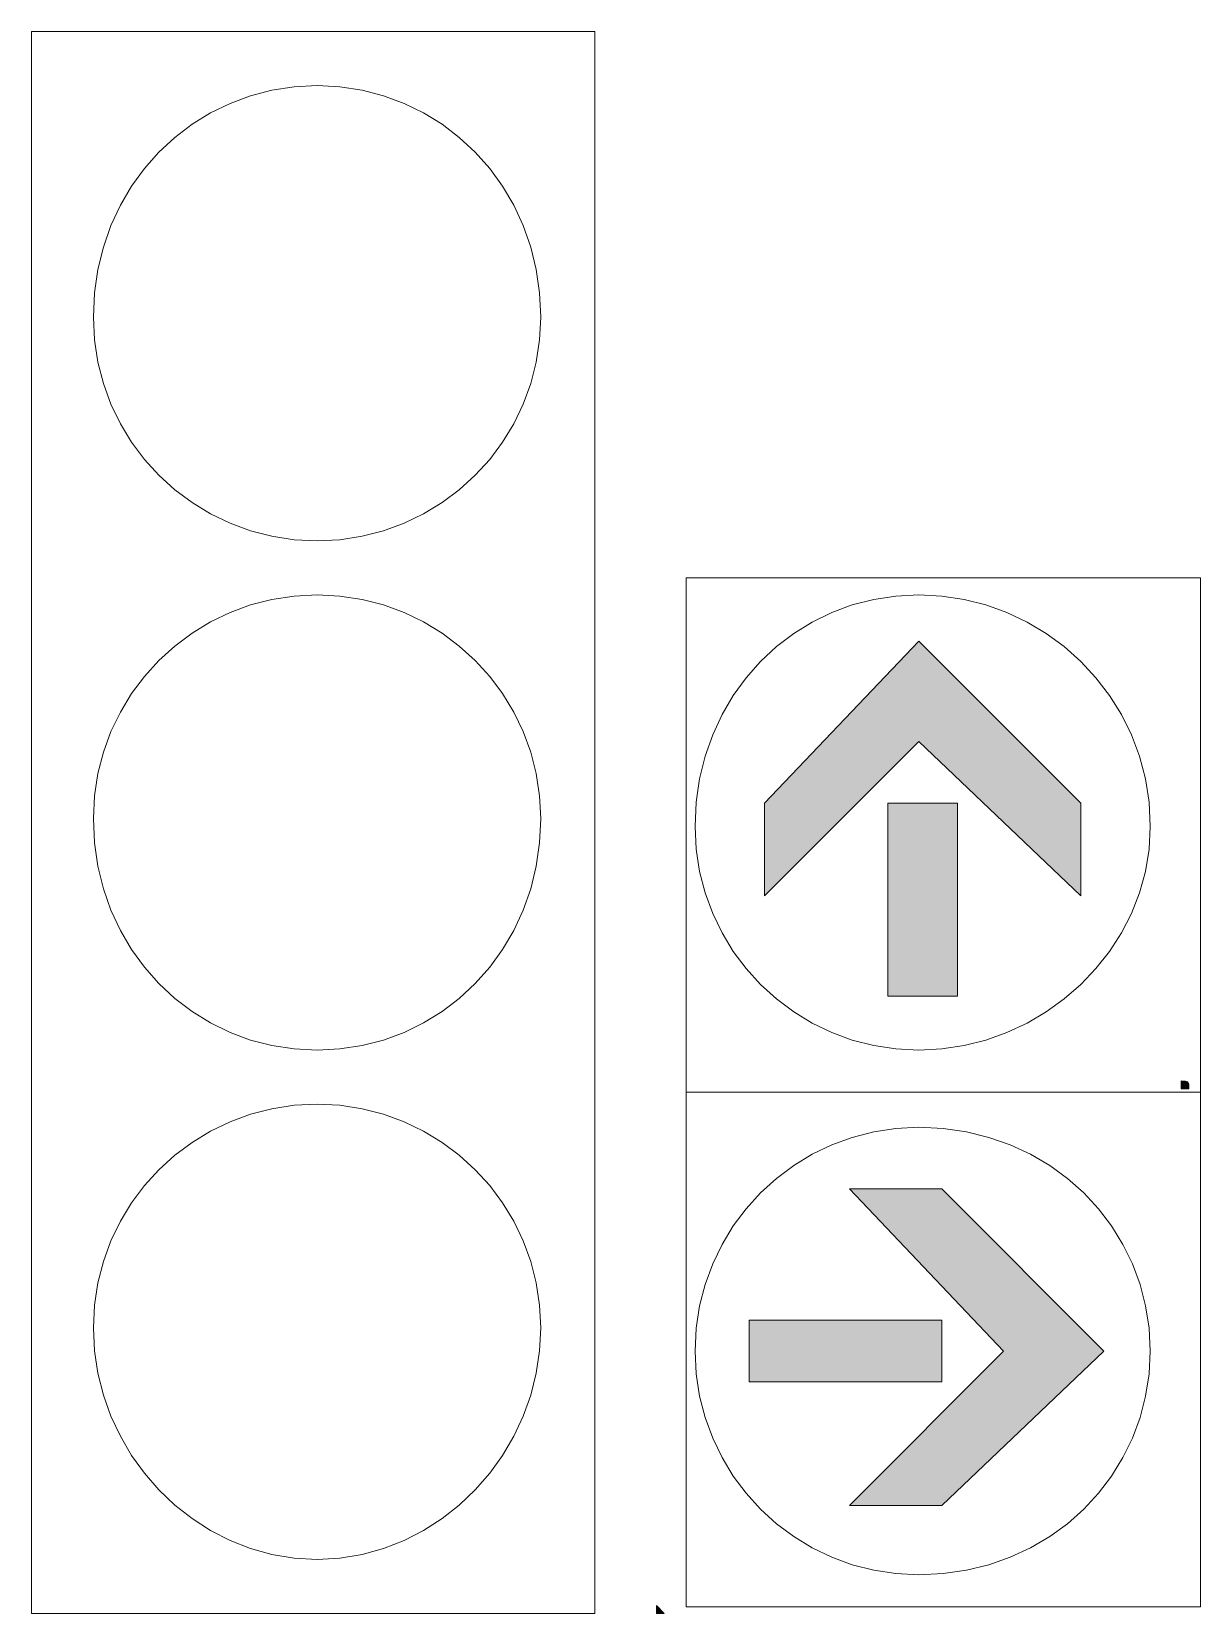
# Model space of a CAD drawing. Header units: metres. Extents: x 180 to 362, y 12 to 258.
import ezdxf

# ---------------------------------------------------------------- set-up
doc = ezdxf.new("R2010")
doc.units = ezdxf.units.M
for name, color, linetype, true_color in [('FILL_BLACK_000000', 7, 'Continuous', 0x000000), ('FILL_LIME_00FF00', 7, 'Continuous', 0x00ff00), ('STROKE_BLACK_000000', 7, 'Continuous', 0x000000)]:
    doc.layers.add(name, color=color, linetype=linetype, true_color=true_color)

msp = doc.modelspace()

# ---------------------------------------------------------------- hatches: boundary and pattern name
at = {"layer": 'FILL_BLACK_000000', "true_color": 0x000000}
h = msp.add_hatch(color=7, dxfattribs=at)
h.dxf.hatch_style = 1
h.paths.add_polyline_path([(358.95, 93.6), (358.95, 94.8), (359.64, 94.78), (360, 94.65), (360.13, 94.29), (360.15, 93.6), (358.95, 93.6)])
h = msp.add_hatch(color=7, dxfattribs=at)
h.dxf.hatch_style = 1
h.paths.add_polyline_path([(277.35, 12), (277.35, 13.2), (278.55, 12), (277.35, 12)])
at = {"layer": 'FILL_LIME_00FF00', "true_color": 0x00ff00}
h = msp.add_hatch(color=7, dxfattribs=at)
h.dxf.hatch_style = 1
h.paths.add_polyline_path([(343.35, 138), (343.35, 123.6), (318.15, 147.6), (294.15, 123.6), (294.15, 138), (318.15, 163.2), (343.35, 138)])
h = msp.add_hatch(color=7, dxfattribs=at)
h.dxf.hatch_style = 1
h.paths.add_polyline_path([(324.15, 138), (324.15, 108), (313.35, 108), (313.35, 138), (324.15, 138)])
h = msp.add_hatch(color=7, dxfattribs=at)
h.dxf.hatch_style = 1
h.paths.add_polyline_path([(321.75, 28.8), (307.35, 28.8), (331.35, 52.8), (307.35, 78), (321.75, 78), (346.95, 52.8), (321.75, 28.8)])
h = msp.add_hatch(color=7, dxfattribs=at)
h.dxf.hatch_style = 1
h.paths.add_polyline_path([(321.75, 48), (291.75, 48), (291.75, 57.6), (321.75, 57.6), (321.75, 48)])

# ---------------------------------------------------------------- linework, layer by layer
at = {"layer": 'FILL_BLACK_000000', "lineweight": 0, "true_color": 0x000000}
for points in [[(358.95, 93.6), (358.95, 94.8), (359.64, 94.78), (360, 94.65), (360.13, 94.29), (360.15, 93.6)], [(277.35, 12), (277.35, 13.2), (278.55, 12)]]:
    msp.add_lwpolyline(points, close=True, dxfattribs=at)
at = {"layer": 'FILL_LIME_00FF00', "lineweight": 0, "true_color": 0x00ff00}
for points in [[(343.35, 138), (343.35, 123.6), (318.15, 147.6), (294.15, 123.6), (294.15, 138), (318.15, 163.2)], [(324.15, 138), (324.15, 108), (313.35, 108), (313.35, 138)], [(321.75, 28.8), (307.35, 28.8), (331.35, 52.8), (307.35, 78), (321.75, 78), (346.95, 52.8)], [(321.75, 48), (291.75, 48), (291.75, 57.6), (321.75, 57.6)]]:
    msp.add_lwpolyline(points, close=True, dxfattribs=at)
at = {"layer": 'STROKE_BLACK_000000', "lineweight": 0, "true_color": 0x000000}
for points in [[(267.75, 258), (180.15, 258)], [(180.15, 258), (180.15, 12)], [(267.75, 258), (267.75, 12)], [(259.35, 213.6), (259.17, 217.37), (258.64, 221), (257.78, 224.5), (256.61, 227.83), (255.15, 230.99), (253.4, 233.96), (251.4, 236.71), (249.15, 239.25), (246.68, 241.55), (244, 243.59), (241.13, 245.36), (238.09, 246.84), (234.89, 248.03), (231.56, 248.89), (228.1, 249.42), (224.55, 249.6), (221, 249.42), (217.54, 248.89), (214.21, 248.03), (211.01, 246.84), (207.97, 245.36), (205.1, 243.59), (202.42, 241.55), (199.95, 239.25), (197.7, 236.71), (195.7, 233.96), (193.95, 230.99), (192.49, 227.83), (191.32, 224.5), (190.46, 221), (189.93, 217.37), (189.75, 213.6), (189.93, 210.05), (190.46, 206.59), (191.32, 203.26), (192.49, 200.06), (193.95, 197.02), (195.7, 194.15), (197.7, 191.47), (199.95, 189), (202.42, 186.75), (205.1, 184.75), (207.97, 183), (211.01, 181.54), (214.21, 180.37), (217.54, 179.51), (221, 178.98), (224.55, 178.8), (228.1, 178.98), (231.56, 179.51), (234.89, 180.37), (238.09, 181.54), (241.13, 183), (244, 184.75), (246.68, 186.75), (249.15, 189), (251.4, 191.47), (253.4, 194.15), (255.15, 197.02), (256.61, 200.06), (257.78, 203.26), (258.64, 206.59), (259.17, 210.05), (259.35, 213.6)], [(281.95, 173.04), (281.95, 93.04)], [(281.95, 173.04), (361.95, 173.04)], [(361.95, 173.04), (361.95, 93.04)], [(259.35, 135.6), (259.17, 139.15), (258.64, 142.61), (257.78, 145.94), (256.61, 149.14), (255.15, 152.18), (253.4, 155.05), (251.4, 157.73), (249.15, 160.2), (246.68, 162.45), (244, 164.45), (241.13, 166.2), (238.09, 167.66), (234.89, 168.83), (231.56, 169.69), (228.1, 170.22), (224.55, 170.4), (221, 170.22), (217.54, 169.69), (214.21, 168.83), (211.01, 167.66), (207.97, 166.2), (205.1, 164.45), (202.42, 162.45), (199.95, 160.2), (197.7, 157.73), (195.7, 155.05), (193.95, 152.18), (192.49, 149.14), (191.32, 145.94), (190.46, 142.61), (189.93, 139.15), (189.75, 135.6), (189.93, 131.83), (190.46, 128.2), (191.32, 124.7), (192.49, 121.37), (193.95, 118.21), (195.7, 115.24), (197.7, 112.49), (199.95, 109.95), (202.42, 107.65), (205.1, 105.61), (207.97, 103.84), (211.01, 102.36), (214.21, 101.17), (217.54, 100.31), (221, 99.78), (224.55, 99.6), (228.1, 99.78), (231.56, 100.31), (234.89, 101.17), (238.09, 102.36), (241.13, 103.84), (244, 105.61), (246.68, 107.65), (249.15, 109.95), (251.4, 112.49), (253.4, 115.24), (255.15, 118.21), (256.61, 121.37), (257.78, 124.7), (258.64, 128.2), (259.17, 131.83), (259.35, 135.6)], [(318.15, 99.6), (321.72, 99.78), (325.21, 100.31), (328.6, 101.17), (331.87, 102.34), (335.01, 103.8), (337.98, 105.55), (340.77, 107.55), (343.35, 109.8), (345.71, 112.27), (347.82, 114.95), (349.67, 117.82), (351.22, 120.86), (352.47, 124.06), (353.39, 127.39), (353.96, 130.85), (354.15, 134.4), (353.96, 138.17), (353.39, 141.8), (352.47, 145.3), (351.22, 148.63), (349.67, 151.79), (347.82, 154.76), (345.71, 157.51), (343.35, 160.05), (340.77, 162.35), (337.98, 164.39), (335.01, 166.16), (331.87, 167.64), (328.6, 168.83), (325.21, 169.69), (321.72, 170.22), (318.15, 170.4), (314.6, 170.22), (311.14, 169.69), (307.81, 168.83), (304.61, 167.64), (301.57, 166.16), (298.7, 164.39), (296.02, 162.35), (293.55, 160.05), (291.3, 157.51), (289.3, 154.76), (287.55, 151.79), (286.09, 148.63), (284.92, 145.3), (284.06, 141.8), (283.53, 138.17), (283.35, 134.4), (283.53, 130.85), (284.06, 127.39), (284.92, 124.06), (286.09, 120.86), (287.55, 117.82), (289.3, 114.95), (291.3, 112.27), (293.55, 109.8), (296.02, 107.55), (298.7, 105.55), (301.57, 103.8), (304.61, 102.34), (307.81, 101.17), (311.14, 100.31), (314.6, 99.78), (318.15, 99.6)], [(259.35, 56.4), (259.17, 59.95), (258.64, 63.41), (257.78, 66.74), (256.61, 69.94), (255.15, 72.98), (253.4, 75.85), (251.4, 78.53), (249.15, 81), (246.68, 83.25), (244, 85.25), (241.13, 87), (238.09, 88.46), (234.89, 89.63), (231.56, 90.49), (228.1, 91.02), (224.55, 91.2), (221, 91.02), (217.54, 90.49), (214.21, 89.63), (211.01, 88.46), (207.97, 87), (205.1, 85.25), (202.42, 83.25), (199.95, 81), (197.7, 78.53), (195.7, 75.85), (193.95, 72.98), (192.49, 69.94), (191.32, 66.74), (190.46, 63.41), (189.93, 59.95), (189.75, 56.4), (189.93, 52.83), (190.46, 49.34), (191.32, 45.95), (192.49, 42.68), (193.95, 39.54), (195.7, 36.57), (197.7, 33.78), (199.95, 31.2), (202.42, 28.84), (205.1, 26.73), (207.97, 24.88), (211.01, 23.33), (214.21, 22.08), (217.54, 21.16), (221, 20.59), (224.55, 20.4), (228.1, 20.59), (231.56, 21.16), (234.89, 22.08), (238.09, 23.33), (241.13, 24.88), (244, 26.73), (246.68, 28.84), (249.15, 31.2), (251.4, 33.78), (253.4, 36.57), (255.15, 39.54), (256.61, 42.68), (257.78, 45.95), (258.64, 49.34), (259.17, 52.83), (259.35, 56.4)], [(361.95, 93.04), (281.95, 93.04)], [(281.95, 93.04), (281.95, 13.04)], [(361.95, 93.04), (361.95, 13.04)], [(283.35, 52.8), (283.53, 49.25), (284.06, 45.79), (284.92, 42.46), (286.09, 39.26), (287.55, 36.22), (289.3, 33.35), (291.3, 30.67), (293.55, 28.2), (296.02, 25.95), (298.7, 23.95), (301.57, 22.2), (304.61, 20.74), (307.81, 19.57), (311.14, 18.71), (314.6, 18.18), (318.15, 18), (321.92, 18.18), (325.55, 18.71), (329.05, 19.57), (332.38, 20.74), (335.54, 22.2), (338.51, 23.95), (341.26, 25.95), (343.8, 28.2), (346.1, 30.67), (348.14, 33.35), (349.91, 36.22), (351.39, 39.26), (352.58, 42.46), (353.44, 45.79), (353.97, 49.25), (354.15, 52.8), (353.97, 56.35), (353.44, 59.81), (352.58, 63.14), (351.39, 66.34), (349.91, 69.38), (348.14, 72.25), (346.1, 74.93), (343.8, 77.4), (341.26, 79.65), (338.51, 81.65), (335.54, 83.4), (332.38, 84.86), (329.05, 86.03), (325.55, 86.89), (321.92, 87.42), (318.15, 87.6), (314.6, 87.42), (311.14, 86.89), (307.81, 86.03), (304.61, 84.86), (301.57, 83.4), (298.7, 81.65), (296.02, 79.65), (293.55, 77.4), (291.3, 74.93), (289.3, 72.25), (287.55, 69.38), (286.09, 66.34), (284.92, 63.14), (284.06, 59.81), (283.53, 56.35), (283.35, 52.8)], [(361.95, 13.04), (281.95, 13.04)], [(267.75, 12), (180.15, 12)]]:
    msp.add_lwpolyline(points, dxfattribs=at)

doc.saveas('drawing.dxf')
